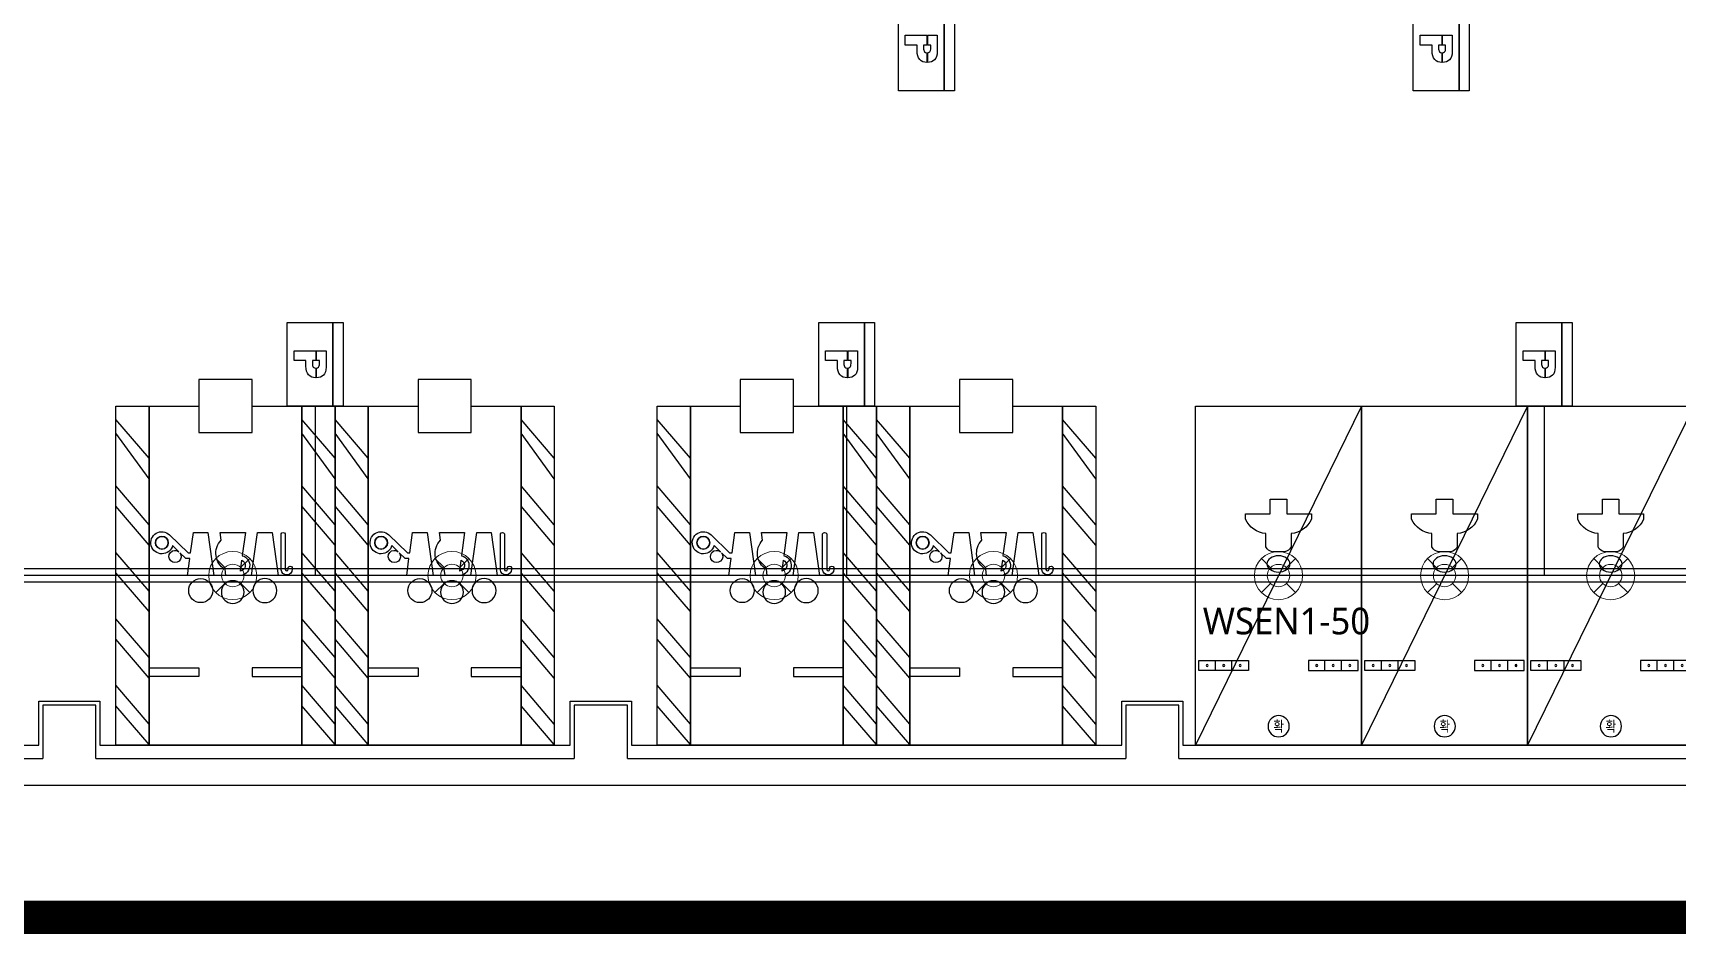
# Model space of a CAD drawing. Header units: millimetres. Extents: x -105683 to 94728, y -31127 to 151123.
# Drawn here: x 52327 to 77075, y -26346 to -12793 of the extents above; entities that cross this region are included whole.
import ezdxf
from ezdxf.enums import TextEntityAlignment as Align

# ---------------------------------------------------------------- set-up
doc = ezdxf.new("R2010")
doc.units = ezdxf.units.MM
doc.linetypes.add('AUDIT_D_080121100638-0', pattern=[0])
doc.linetypes.add('HIDDEN', pattern=[9.525, 6.35, -3.175])
for name, color, linetype in [('e-plan', 9, 'Continuous'), ('E-TEXT', 6, 'Continuous'), ('구역', 5, 'Continuous'), ('레이스웨이', 3, 'Continuous'), ('만공차등', 6, 'Continuous'), ('유도배선', 6, 'Continuous')]:
    doc.layers.add(name, color=color, linetype=linetype)
doc.layers.add('초음파센서', color=1, linetype='AUDIT_D_080121100638-0', lineweight=13)
doc.styles.add('xr_plan$0$신화문자', font='malgun_0.ttf', dxfattribs={"width": 0.9})
doc.styles.add('Xref-지하1층$0$USUN', font='malgun_0.ttf')

# ---------------------------------------------------------------- blocks, each defined once
blk = doc.blocks.new('xr_plan$0$노유자주차-1')
at = {"layer": 'e-plan', "linetype": 'Continuous'}
for p, q in [((684, 2800), (100, 3300)), ((992, 2800), (308, 3300)), ((1684, 2800), (1100, 3300)), ((1992, 2800), (1408, 3300)), ((2684, 2800), (2100, 3300)), ((2992, 2800), (2408, 3300)), ((3684, 2800), (3100, 3300)), ((3992, 2800), (3408, 3300)), ((4684, 2800), (4100, 3300)), ((4992, 2800), (4408, 3300)), ((684, 0), (100, 500)), ((992, 0), (308, 500)), ((1684, 0), (1100, 500)), ((1992, 0), (1408, 500)), ((2684, 0), (2100, 500)), ((2992, 0), (2408, 500)), ((3684, 0), (3100, 500)), ((3992, 0), (3408, 500)), ((4684, 0), (4100, 500)), ((4992, 0), (4408, 500))]:
    blk.add_line(p, q, dxfattribs=at)
for points in [[(-100, 2800), (5000, 2800), (5000, 3300), (-100, 3300)], [(3835, 2050), (3965, 2050), (3965, 2800), (3835, 2800)], [(-500, 1250), (-500, 2050), (300, 2050), (300, 1250)], [(3835, 1250), (3965, 1250), (3965, 500), (3835, 500)], [(-100, 0), (5000, 0), (5000, 500), (-100, 500)]]:
    blk.add_lwpolyline(points, close=True, dxfattribs=at)
for points in [[(-100, 1250), (-100, 500), (5000, 500), (5000, 2800), (-100, 2800), (-100, 2050)], [(1837, 2490), (2109, 2212)], [(2090, 2350), (1997, 2445)], [(2193, 2245), (2105, 2335)], [(2193, 2187), (2193, 2245)], [(2109, 2175), (1800, 2132)], [(1800, 2132), (1800, 1913)], [(2109, 2212), (2109, 2175)], [(2449, 2222), (2193, 2187)], [(2449, 1823), (2449, 2222)], [(1800, 1913), (2449, 1823)], [(1800, 1730), (1800, 1350), (2150, 1397)], [(1918, 1714), (1800, 1730)], [(2449, 1436), (2449, 1644), (2355, 1656)], [(2193, 1222), (1800, 1167), (1800, 948), (2449, 858), (2449, 1257), (2193, 1222)], [(2217, 1406), (2382, 1427)]]:
    blk.add_lwpolyline(points, dxfattribs=at)
for points in [[(1997, 2445, 3.739536), (1837, 2490)], [(2105, 2335, 17.371912), (2090, 2350)]]:
    blk.add_lwpolyline(points, format="xyb", dxfattribs=at)
for points in [[(1956, 2510, 1), (1956, 2703, 1), (1956, 2510)], [(2676, 1842, 1), (2676, 2203, 1), (2676, 1842)], [(2676, 877, -1), (2676, 1238, -1), (2676, 877)], [(1821, 812, 0.6678), (1821, 750), (2356, 750, -0.962707), (2355, 704), (2329, 704, 0.714286), (2329, 643), (2355, 643, 0.962707), (2361, 812)]]:
    blk.add_lwpolyline(points, format="xyb", close=True, dxfattribs=at)
for centre, radius in [((1956, 2607), 96.3), ((2698, 1540), 171)]:
    blk.add_circle(centre, radius, dxfattribs=at)
for centre, radius, start, end in [((2114, 1513), 281, 30.7481, 134.215), ((2297, 1436), 152, 195.0369, 360), ((2297, 1436), 85.3, 201.0118, 354.0251)]:
    blk.add_arc(centre, radius, start, end, dxfattribs=at)
blk = doc.blocks.new('xr_plan$0$여성주차-2')
at = {"layer": 'e-plan', "linetype": 'Continuous'}
blk.add_line((2500, 0), (0, 5100), dxfattribs=at)
at = {"layer": 'e-plan'}
for p, q in [((0, 5100), (0, 0)), ((2500, 5100), (0, 5100)), ((2500, 0), (2500, 5100)), ((300, 3975), (300, 3825)), ((550, 3975), (550, 3825)), ((1950, 3975), (1950, 3825)), ((2200, 3975), (2200, 3825)), ((1060, 2120), (1060, 1916)), ((1342, 2194), (1158, 2194)), ((1440, 1916), (1440, 2120)), ((754, 1703), (754, 1619)), ((754, 1619), (1125, 1619)), ((1125, 1619), (1125, 1400)), ((1375, 1400), (1375, 1619)), ((1375, 1619), (1746, 1619)), ((1746, 1619), (1746, 1703)), ((1125, 1400), (1375, 1400)), ((0, 0), (2500, 0))]:
    blk.add_line(p, q, dxfattribs=at)
for points in [[(800, 3825), (800, 3975), (50, 3975), (50, 3825)], [(2450, 3975), (2450, 3825), (1700, 3825), (1700, 3975)]]:
    blk.add_lwpolyline(points, close=True, dxfattribs=at)
for centre, radius in [((1253, 4815), 160), ((175, 3900), 15), ((425, 3900), 15), ((675, 3900), 15), ((1825, 3900), 15), ((2075, 3900), 15), ((2325, 3900), 15)]:
    blk.add_circle(centre, radius, dxfattribs=at)
for centre, radius, start, end in [((1194, 2046), 153, 103.8552, 151.2189), ((1306, 2046), 153, 28.7811, 76.1448), ((1091, 1546), 372, 94.7213, 154.9439), ((1409, 1546), 372, 25.0561, 85.2787)]:
    blk.add_arc(centre, radius, start, end, dxfattribs=at)
blk.add_ellipse((1250, 2374), major_axis=(-173, 0), ratio=0.705472, start_param=1.570796326788607, end_param=7.853981633968193, dxfattribs=at)
at = {"layer": 'e-plan', "style": 'xr_plan$0$신화문자', "text_generation_flag": 4, "width": 0.8}
blk.add_text('확', height=160, dxfattribs=at).set_placement((1253, 4815), align=Align.MIDDLE_CENTER)
blk = doc.blocks.new('Xref-지하1층')
at = {"layer": 'e-plan', "linetype": 'Continuous'}
for p, q in [((55940, -11600), (55940, -10940)), ((55940, -10940), (56860, -10940)), ((56860, -10940), (56860, -11600)), ((63940, -11600), (63940, -10940)), ((63940, -10940), (64860, -10940)), ((64860, -10940), (64860, -11600)), ((72240, -11600), (72240, -10940)), ((72240, -10940), (73160, -10940)), ((73160, -10940), (73160, -11600)), ((48860, -11600), (55940, -11600)), ((56860, -11600), (63940, -11600)), ((64860, -11600), (72240, -11600)), ((73160, -11600), (83540, -11600))]:
    blk.add_line(p, q, dxfattribs=at)
at = {"layer": 'e-plan'}
for p, q in [((48800, -11800), (56000, -11800)), ((56800, -11800), (64000, -11800)), ((64800, -11800), (72300, -11800)), ((73100, -11800), (83600, -11800)), ((-10205, -12200), (91800, -12200))]:
    blk.add_line(p, q, dxfattribs=at)
for points in [[(56800, -11800), (56800, -11000), (56000, -11000), (56000, -11800)], [(64800, -11800), (64800, -11000), (64000, -11000), (64000, -11800)], [(73100, -11800), (73100, -11000), (72300, -11000), (72300, -11800)]]:
    blk.add_lwpolyline(points, dxfattribs=at)
at = {"layer": 'e-plan', "linetype": 'Continuous', "xscale": -1}
for name, p, rotation in [('xr_plan$0$노유자주차-1', (60400, -6600), 90), ('xr_plan$0$노유자주차-1', (63700, -6600), 90), ('xr_plan$0$노유자주차-1', (68550, -6600), 90), ('xr_plan$0$노유자주차-1', (71850, -6600), 90), ('xr_plan$0$여성주차-2', (73350, -6500), 180), ('xr_plan$0$여성주차-2', (75850, -6500), 180), ('xr_plan$0$여성주차-2', (78350, -6500), 180)]:
    blk.add_blockref(name, p, dxfattribs=dict(at, rotation=rotation))
blk = doc.blocks.new('센서')
at = {"layer": '초음파센서'}
for p, q in [((-256, 256), (-120, 119)), ((119, 120), (256, 256)), ((-256, -256), (-119, -120)), ((120, -119), (256, -256))]:
    blk.add_line(p, q, dxfattribs=at)
for major_axis, start_param, end_param in [((0, 362), 2.801804347482335, 9.08498965466192), ((0, 169), 2.862310370331366, 9.145495677510953)]:
    blk.add_ellipse((0, 0), major_axis=major_axis, ratio=1, start_param=start_param, end_param=end_param, dxfattribs=at)
blk = doc.blocks.new('만공차등')
at = {"layer": '만공차등', "color": 2}
for p, q in [((256, 773), (1281, 773)), ((256, 86), (256, 773)), ((1281, 647), (256, 647)), ((256, 647), (1281, 647)), ((1281, 773), (1281, 86)), ((602, 442), (724, 442)), ((602, 436), (724, 436)), ((817, 442), (935, 442)), ((817, 436), (935, 436)), ((1281, 86), (256, 86))]:
    blk.add_line(p, q, dxfattribs=at)
for points in [[(602, 563), (602, 563), (804, 563), (804, 563)], [(602, 442), (602, 509), (602, 563), (602, 563)], [(602, 170), (602, 170), (602, 322), (602, 436)], [(758, 483), (758, 483), (724, 483), (724, 483)], [(724, 483), (724, 483), (724, 463), (724, 442)], [(724, 436), (724, 415), (724, 395), (724, 395)], [(754, 395), (777, 395), (793, 399), (803, 407)], [(805, 470), (797, 479), (781, 483), (758, 483)], [(803, 407), (812, 415), (817, 425), (817, 436)], [(804, 563), (848, 563), (881, 552), (902, 531)], [(817, 442), (816, 453), (812, 462), (805, 470)], [(935, 436), (934, 400), (922, 370), (900, 349)], [(724, 395), (724, 395), (754, 395), (754, 395)], [(790, 316), (790, 316), (724, 316), (724, 316)], [(724, 316), (724, 316), (724, 170), (724, 170)], [(900, 349), (876, 327), (839, 316), (790, 316)], [(724, 170), (724, 170), (602, 170), (602, 170)]]:
    blk.add_open_spline(points, degree=3, dxfattribs=at)
blk.add_open_spline([(902, 531), (924, 510), (935, 481), (935, 442), (935, 442), (935, 442), (935, 442)], degree=3, knots=[0.4989771, 0.4989771, 0.4989771, 0.4989771, 0.9979543, 0.9979543, 0.9979543, 1, 1, 1, 1], dxfattribs=at)

msp = doc.modelspace()

# ---------------------------------------------------------------- linework, layer by layer
at = {"layer": '구역', "color": 7, "linetype": 'HIDDEN', "ltscale": 2, "const_width": 500}
msp.add_lwpolyline([(54687, 54655), (54687, 45912), (31006, 45912), (31006, -14964), (25870, -14964), (25870, -26096), (94478, -26096), (94478, 54655)], close=True, dxfattribs=at)
at = {"layer": '레이스웨이'}
for points in [[(68875, 16445), (68875, 5595), (78975, 5595), (78975, -20855), (26475, -20855)], [(69075, 16445), (69075, 5795), (79175, 5795), (79175, -21055), (26475, -21055)]]:
    msp.add_lwpolyline(points, dxfattribs=at)
at = {"layer": '만공차등', "color": 4, "linetype": 'Continuous', "ltscale": 2}
for points in [[(56575, -18405), (56575, -20955)], [(64575, -18405), (64575, -20955)], [(75075, -18405), (75075, -20955)]]:
    msp.add_lwpolyline(points, dxfattribs=at)
at = {"layer": '유도배선'}
msp.add_lwpolyline([(68975, 16445), (68975, 5695), (79075, 5695), (79075, -20955), (26475, -20955)], dxfattribs=at)

# ---------------------------------------------------------------- block references
at = {"layer": 'e-plan'}
msp.add_blockref('Xref-지하1층', (-3525, -11905), dxfattribs=at)
at = {"layer": '만공차등', "xscale": 1.226069819647817, "yscale": 1.226069819647817, "zscale": 1.226069819647817, "rotation": 270}
for p in [(65249, -12091), (72999, -12091), (56049, -16834), (64049, -16834), (74549, -16834)]:
    msp.add_blockref('만공차등', p, dxfattribs=at)
at = {"layer": '초음파센서'}
for p in [(55335, -20954), (58635, -20954), (63485, -20954), (66785, -20954), (71075, -20955), (73575, -20955), (76075, -20955)]:
    msp.add_blockref('센서', p, dxfattribs=at)

# ---------------------------------------------------------------- texts
at = {"layer": 'E-TEXT', "style": 'Xref-지하1층$0$USUN'}
msp.add_text('WSEN1-50', height=400, dxfattribs=at).set_placement((71195, -21638), align=Align.MIDDLE_CENTER)

doc.saveas('drawing.dxf')
